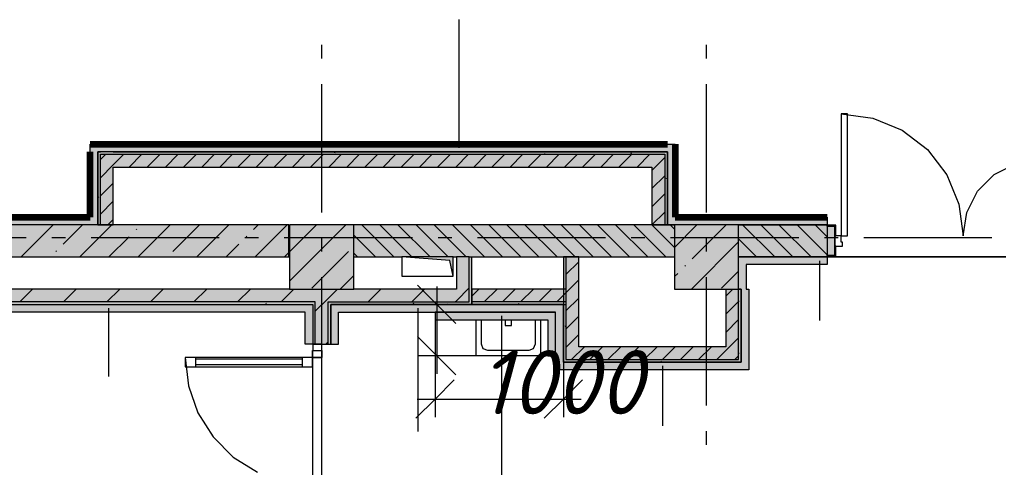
# Model space of a CAD drawing. Header units: millimetres. Extents: x -537608 to 253996, y -217170 to 186033.
# Drawn here: x -317667 to -310036, y -50191 to -46701 of the extents above; entities that cross this region are included whole.
import ezdxf

# ---------------------------------------------------------------- set-up
doc = ezdxf.new("R2010")
doc.units = ezdxf.units.MM
doc.layers.add('16) Лак 1.6м', color=160, linetype='Continuous', lineweight=90)
doc.layers.add('PDF _Геометрия', color=7, linetype='Continuous')
doc.layers.add('PDF _Текст', color=7, linetype='Continuous')
doc.layers.add('PDF _Сплошная заливка', color=7, linetype='Continuous', true_color=0xffffff)
doc.styles.add('PDF ISOCPEUR Italic', font='isocpeui.ttf')

msp = doc.modelspace()

# ---------------------------------------------------------------- hatches: boundary and pattern name
at = {"layer": 'PDF _Сплошная заливка', "true_color": 0xff7d7d, "transparency": 33554559}
for points in [[(-316392.4345, -47730.6682), (-312616.8543, -47730.6682), (-312616.8543, -47670.6675), (-317116.8563, -47670.6675), (-317116.8563, -47730.6682), (-316936.8564, -47730.6682)], [(-312616.8543, -48240.6687), (-312556.8558, -48240.6687), (-312556.8558, -47670.6675), (-312616.8543, -47670.6675), (-312616.8543, -48160.7489)], [(-312001.3591, -48800.6672), (-312001.3591, -48550.6683), (-312061.362, -48550.6683), (-312061.362, -48800.6672), (-312041.361, -48800.6672)], [(-315381.3598, -48980.6693), (-315381.3598, -48920.6686), (-318491.3627, -48920.6686), (-318491.3627, -48980.6693), (-315441.3626, -48980.6693)], [(-313427.5235, -48980.6693), (-313427.5235, -48920.6686), (-315241.3617, -48920.6686), (-315241.3617, -48980.6693), (-313487.5263, -48980.6693)], [(-313487.5263, -49430.669), (-313427.5235, -49430.669), (-313427.5235, -48980.6693), (-313487.5263, -48980.6693), (-313487.5263, -49320.6682)], [(-311981.3581, -49430.669), (-311981.3581, -49370.6684), (-313427.5235, -49370.6684), (-313427.5235, -49430.669), (-312202.5441, -49430.669)]]:
    msp.add_hatch(color=11, dxfattribs=at).paths.add_polyline_path(points)
at = {"layer": 'PDF _Сплошная заливка', "transparency": 33554559}
for points in [[(-312636.8553, -47750.667), (-312616.8543, -47750.667), (-312616.8543, -47730.6682), (-317036.8569, -47730.6682), (-317036.8569, -47750.667), (-313040.5213, -47750.667)], [(-312636.8553, -47850.6674), (-312636.8553, -47750.667), (-316936.8564, -47750.667), (-316936.8564, -47850.6674), (-312736.8557, -47850.6674)], [(-312636.8553, -48300.6672), (-312616.8543, -48300.6672), (-312616.8543, -47750.667), (-312636.8553, -47750.667), (-312636.8553, -48160.7489)], [(-315554.4573, -48900.6676), (-315361.3588, -48900.6676), (-315361.3588, -48800.6672), (-318471.3618, -48800.6672), (-318471.3618, -48900.6676), (-316392.4345, -48900.6676)], [(-314261.3627, -48900.6676), (-314261.3627, -48800.6672), (-315261.3627, -48800.6672), (-315261.3627, -48900.6676), (-314716.4758, -48900.6676)], [(-313406.7475, -48900.6676), (-313406.7475, -48800.6672), (-314141.3614, -48800.6672), (-314141.3614, -48900.6676), (-313878.4985, -48900.6676)], [(-315381.3598, -48920.6686), (-315381.3598, -48900.6676), (-318491.3627, -48900.6676), (-318491.3627, -48920.6686), (-315554.4573, -48920.6686)], [(-314161.3623, -48920.6686), (-314161.3623, -48900.6676), (-315241.3617, -48900.6676), (-315241.3617, -48920.6686), (-314261.3627, -48920.6686)], [(-313406.7475, -48920.6686), (-313406.7475, -48900.6676), (-314141.3614, -48900.6676), (-314141.3614, -48920.6686), (-313878.4985, -48920.6686)], [(-312041.361, -49370.6684), (-312041.361, -49350.6674), (-313427.5235, -49350.6674), (-313427.5235, -49370.6684), (-312202.5441, -49370.6684)]]:
    msp.add_hatch(color=256, dxfattribs=at).paths.add_polyline_path(points)
at = {"layer": 'PDF _Сплошная заливка', "true_color": 0xff7d7d, "transparency": 33554559}
h = msp.add_hatch(color=11, dxfattribs=at)
h.paths.add_polyline_path([(-318068.389, -48300.6672), (-317116.8563, -48300.6672), (-317116.8563, -48240.6687), (-319155.3597, -48240.6687), (-319155.3597, -48300.6672), (-318906.3662, -48300.6672)], flags=0)
h.paths.add_polyline_path([(-322051.3633, -48300.6672), (-320355.3605, -48300.6672), (-320355.3605, -48240.6687), (-322051.3633, -48240.6687)], flags=0)
h.paths.add_polyline_path([(-324061.3615, -48300.6672), (-323811.3648, -48300.6672), (-323811.3648, -48240.6687), (-327221.3647, -48240.6687), (-327221.3647, -48300.6672), (-324561.3637, -48300.6672)], flags=0)
at = {"layer": 'PDF _Сплошная заливка', "transparency": 33554559}
h = msp.add_hatch(color=256, dxfattribs=at)
h.paths.add_polyline_path([(-315566.3589, -48550.6683), (-315566.3589, -48300.6672), (-319155.3597, -48300.6672), (-319155.3597, -48550.6683), (-316392.4345, -48550.6683)], flags=0)
h.paths.add_polyline_path([(-320355.3605, -48550.6683), (-320355.3605, -48300.6672), (-321061.3616, -48302.5188), (-321061.3616, -48550.6683), (-320390.5269, -48550.6683)], flags=0)
h = msp.add_hatch(color=256, dxfattribs=at)
h.paths.add_polyline_path([(-288031.3548, -48550.6683), (-286641.3537, -48550.6683), (-286641.3537, -48300.6672), (-290511.3559, -48300.6672), (-290511.3559, -48550.6683), (-289577.1352, -48550.6683)], flags=0)
h.paths.add_polyline_path([(-285021.3545, -48550.6683), (-284761.353, -48550.6683), (-284761.353, -48300.6672), (-285021.3545, -48300.6672), (-285021.3545, -48465.6675)], flags=0)
h.paths.add_polyline_path([(-285761.3529, -48550.6683), (-285721.3531, -48550.6683), (-285721.3531, -48300.6672), (-285941.3549, -48300.6672), (-285941.3549, -48550.6683), (-285861.3533, -48550.6683)], flags=0)
h.paths.add_polyline_path([(-291131.3551, -48550.6683), (-291011.3559, -48550.6683), (-291011.3559, -48300.6672), (-291499.3554, -48302.6673), (-291499.3554, -48550.6683), (-291253.0918, -48550.6683)], flags=0)
h.paths.add_polyline_path([(-293451.3552, -48550.6683), (-293263.3549, -48548.6682), (-293263.3549, -48300.6672), (-293511.3558, -48302.6673), (-293511.3558, -48550.6683)], flags=0)
h.paths.add_polyline_path([(-294061.3539, -48550.6683), (-294011.358, -48550.6683), (-294011.358, -48300.6672), (-294061.3539, -48300.6672), (-294061.3539, -48454.5152)], flags=0)
h.paths.add_polyline_path([(-296280.9595, -48550.6683), (-294561.356, -48550.6683), (-294561.356, -48300.6672), (-297061.3581, -48300.6672), (-297061.3581, -48550.6683)], flags=0)
h.paths.add_polyline_path([(-297561.3559, -48550.6683), (-297561.3559, -48300.6672), (-300509.3577, -48302.6673), (-300509.3577, -48550.6683), (-299632.8727, -48550.6683)], flags=0)
h.paths.add_polyline_path([(-302273.3594, -48550.6683), (-302273.3594, -48548.6682), (-302273.3594, -48300.6672), (-303061.3579, -48300.6672), (-303061.3579, -48550.6683), (-302984.786, -48550.6683)], flags=0)
h.paths.add_polyline_path([(-303561.3601, -48550.6683), (-303561.3601, -48300.6672), (-306061.3579, -48300.6672), (-306061.3579, -48550.6683)], flags=0)
h.paths.add_polyline_path([(-307561.36, -48550.6683), (-306561.36, -48550.6683), (-306561.36, -48300.6672), (-309609.3578, -48302.6673), (-309605.3576, -48550.6683), (-308012.6536, -48550.6683)], flags=0)
h.paths.add_polyline_path([(-312001.3591, -48550.6683), (-311373.3595, -48548.6682), (-311373.3595, -48300.6672), (-312061.362, -48302.6673), (-312061.362, -48550.6683)], flags=0)
h.paths.add_polyline_path([(-312561.3598, -48550.6683), (-312561.3598, -48300.6672), (-315061.3619, -48300.6672), (-315061.3619, -48550.6683), (-313040.5213, -48550.6683)], flags=0)
at = {"layer": 'PDF _Сплошная заливка', "true_color": 0xff7d7d, "transparency": 33554559}
h = msp.add_hatch(color=11, dxfattribs=at)
h.paths.add_polyline_path([(-284761.353, -48300.6672), (-284411.3535, -48300.6672), (-284411.3535, -48240.6687), (-285021.3545, -48240.6687), (-285021.3545, -48300.6672)], flags=0)
h.paths.add_polyline_path([(-286641.3537, -48300.6672), (-286641.3537, -48240.6687), (-291501.3555, -48240.6687), (-291501.3555, -48300.6672), (-287901.1786, -48300.6672)], flags=0)
h.paths.add_polyline_path([(-285941.3549, -48300.6672), (-285721.3531, -48300.6672), (-285721.3531, -48240.6687), (-285941.3549, -48240.6687)], flags=0)
h.paths.add_polyline_path([(-294061.3539, -48300.6672), (-293261.3548, -48300.6672), (-293261.3548, -48240.6687), (-300511.3557, -48240.6687), (-300511.3557, -48300.6672), (-294561.356, -48300.6672)], flags=0)
h.paths.add_polyline_path([(-303561.3601, -48300.6672), (-302271.3572, -48300.6672), (-302271.3572, -48240.6687), (-309611.3601, -48240.6687), (-309611.3601, -48300.6672), (-306061.3579, -48300.6672)], flags=0)
h.paths.add_polyline_path([(-311371.3616, -48300.6672), (-311371.3616, -48240.6687), (-312616.8543, -48240.6687), (-312616.8543, -48300.6672), (-312061.362, -48300.6672)], flags=0)
at = {"layer": 'PDF _Сплошная заливка', "true_color": 0xf4f4f4, "transparency": 33554559}
msp.add_hatch(color=7, dxfattribs=at).paths.add_polyline_path([(-311311.3587, -48540.6678), (-311311.3587, -48310.6677), (-311371.3616, -48310.6677), (-311371.3616, -48540.6678), (-311364.5669, -48540.6678)])
at = {"layer": 'PDF _Сплошная заливка', "transparency": 33554559}
h = msp.add_hatch(color=256, dxfattribs=at)
h.paths.add_polyline_path([(-315381.3598, -55790.6686), (-315261.3627, -55790.6686), (-315261.3627, -55770.672), (-315361.3588, -55770.672), (-315361.3588, -50430.669), (-315381.3598, -50430.669), (-315381.3598, -55280.5864)], flags=0)
h.paths.add_polyline_path([(-315361.3588, -49230.6682), (-315361.3588, -48900.6676), (-315381.3598, -48900.6676), (-315381.3598, -49230.6682)], flags=0)
at = {"layer": 'PDF _Сплошная заливка', "true_color": 0xff7d7d, "transparency": 33554559}
h = msp.add_hatch(color=11, dxfattribs=at)
h.paths.add_polyline_path([(-315441.3626, -55800.6713), (-315381.3598, -55800.6713), (-315381.3598, -50430.669), (-315441.3626, -50430.669), (-315441.3626, -55740.6684)], flags=0)
h.paths.add_polyline_path([(-315381.3598, -49230.6682), (-315381.3598, -48980.6693), (-315441.3626, -48980.6693), (-315441.3626, -49230.6682)], flags=0)
at = {"layer": 'PDF _Сплошная заливка', "true_color": 0xbce362, "transparency": 33554559}
msp.add_hatch(color=63, dxfattribs=at).paths.add_polyline_path([(-313547.5249, -49040.6678), (-313487.5263, -49040.6678), (-313487.5263, -48980.6693), (-314427.5235, -48980.6693), (-314427.5235, -49040.6678), (-313878.4985, -49040.6678)])

# ---------------------------------------------------------------- linework, layer by layer
at = {"layer": '16) Лак 1.6м'}
for p, q in [((-317116.8563, -47670.6675), (-312616.8543, -47670.6675)), ((-312556.8558, -47670.6675), (-312556.8558, -48240.6687)), ((-317116.8563, -48240.6687), (-317116.8563, -47730.6682)), ((-319155.3597, -48240.6687), (-317116.8563, -48240.6687)), ((-312556.8558, -48240.6687), (-311371.3616, -48240.6687))]:
    msp.add_line(p, q, dxfattribs=at)
at = {"layer": 'PDF _Геометрия', "lineweight": 9}
for p, q in [((-314238.6749, -47700.669), (-314238.6749, -46700.6669)), ((-311261.3585, -47435.6683), (-311261.3585, -48385.668)), ((-311211.3583, -47435.6683), (-311261.3585, -47435.6683)), ((-311261.3585, -47435.6683), (-311015.4825, -47468.0379)), ((-311211.3583, -48385.668), (-311211.3583, -47435.6683)), ((-311015.4825, -47468.0379), (-310786.3608, -47562.9444)), ((-310786.3608, -47562.9444), (-310589.6066, -47713.9161)), ((-317116.8563, -47730.6682), (-317116.8563, -47670.6675)), ((-312616.8543, -47670.6675), (-312556.8558, -47670.6675)), ((-317056.8535, -47730.6682), (-317056.8535, -48300.6672)), ((-317036.8569, -47730.6682), (-317056.8535, -47730.6682)), ((-317056.8535, -48300.6672), (-317056.8535, -47730.6682)), ((-317056.8535, -47730.6682), (-317036.8569, -47730.6682)), ((-316936.8564, -47730.6682), (-317036.8569, -47730.6682)), ((-317036.8569, -47792.1889), (-316995.335, -47750.667)), ((-317036.8569, -48300.6672), (-317036.8569, -47750.667)), ((-317036.8569, -47750.667), (-316936.8564, -47750.667)), ((-316936.8564, -47730.6682), (-312616.8543, -47730.6682)), ((-312616.8543, -47730.6682), (-316936.8564, -47730.6682)), ((-316936.8564, -47833.6096), (-316853.9117, -47750.667)), ((-316936.8564, -47750.667), (-312636.8553, -47750.667)), ((-316812.4932, -47850.6674), (-316712.4927, -47750.667)), ((-316671.0699, -47850.6674), (-316571.0695, -47750.667)), ((-316529.6467, -47850.6674), (-316429.6462, -47750.667)), ((-316388.2277, -47850.6674), (-316288.2273, -47750.667)), ((-316246.8044, -47850.6674), (-316146.804, -47750.667)), ((-316105.3854, -47850.6674), (-316005.385, -47750.667)), ((-315963.9622, -47850.6674), (-315863.9618, -47750.667)), ((-315822.5432, -47850.6674), (-315722.5428, -47750.667)), ((-315681.1199, -47850.6674), (-315581.1195, -47750.667)), ((-315539.6966, -47850.6674), (-315439.7006, -47750.667)), ((-315398.2777, -47850.6674), (-315298.2773, -47750.667)), ((-315256.8544, -47850.6674), (-315156.854, -47750.667)), ((-315115.4354, -47850.6674), (-315015.4351, -47750.667)), ((-314974.0122, -47850.6674), (-314874.0118, -47750.667)), ((-314832.5932, -47850.6674), (-314732.5928, -47750.667)), ((-314691.1699, -47850.6674), (-314591.1695, -47750.667)), ((-314549.7509, -47850.6674), (-314449.7506, -47750.667)), ((-314408.3277, -47850.6674), (-314308.3273, -47750.667)), ((-314266.9044, -47850.6674), (-314166.904, -47750.667)), ((-314125.4854, -47850.6674), (-314025.485, -47750.667)), ((-313984.0622, -47850.6674), (-313884.0618, -47750.667)), ((-313842.6432, -47850.6674), (-313742.6428, -47750.667)), ((-313701.2199, -47850.6674), (-313601.2195, -47750.667)), ((-313559.801, -47850.6674), (-313459.8005, -47750.667)), ((-313418.3777, -47850.6674), (-313318.3773, -47750.667)), ((-313276.9545, -47850.6674), (-313176.9583, -47750.667)), ((-313135.5355, -47850.6674), (-313035.535, -47750.667)), ((-312994.1122, -47850.6674), (-312894.1118, -47750.667)), ((-312852.6933, -47850.6674), (-312752.6928, -47750.667)), ((-312636.8553, -47750.667), (-312636.8553, -47850.6674)), ((-312616.8543, -47730.6682), (-312616.8543, -48240.6687)), ((-312616.8543, -47750.667), (-312616.8543, -47730.6682)), ((-312616.8543, -47850.6674), (-312616.8543, -47750.667)), ((-310589.6066, -47713.9161), (-310438.6372, -47910.6681)), ((-317036.8569, -47933.61), (-316936.8564, -47833.6096)), ((-312711.27, -47850.6674), (-312636.8553, -47776.2506)), ((-310068.1524, -47908.3472), (-309903.6796, -47824.5456)), ((-316936.8564, -48300.6672), (-316936.8564, -47850.6674)), ((-316936.8564, -47850.6674), (-312736.8557, -47850.6674)), ((-312736.8557, -47876.251), (-312711.27, -47850.6674)), ((-312736.8557, -47850.6674), (-312736.8557, -48300.6672)), ((-312736.8557, -48017.6722), (-312636.8553, -47917.6717)), ((-312636.8553, -47850.6674), (-312636.8553, -48300.6672)), ((-312616.8543, -48300.6672), (-312616.8543, -47850.6674)), ((-310438.6372, -47910.6681), (-310343.7306, -48139.7898)), ((-310198.6817, -48038.8744), (-310068.1524, -47908.3472)), ((-317036.8569, -48075.0311), (-316936.8564, -47975.0329)), ((-312736.8557, -48159.0933), (-312636.8553, -48059.095)), ((-310282.4834, -48203.3472), (-310198.6817, -48038.8744)), ((-317036.8569, -48216.4544), (-316936.8564, -48116.454)), ((-310343.7306, -48139.7898), (-310311.3587, -48385.668)), ((-312736.8557, -48300.5165), (-312636.8553, -48200.5161)), ((-310311.3587, -48385.668), (-310282.4834, -48203.3472)), ((-317116.8563, -48300.6672), (-319155.3597, -48300.6672)), ((-317116.8563, -48300.6672), (-319155.3597, -48300.6672)), ((-317653.997, -48550.6683), (-317403.9958, -48300.6672)), ((-317326.3776, -48451.148), (-317175.899, -48300.6672)), ((-317197.7988, -48550.6683), (-316947.8021, -48300.6672)), ((-317056.8535, -48300.6672), (-317116.8563, -48300.6672)), ((-315566.3589, -48300.6672), (-317056.8535, -48300.6672)), ((-317056.8535, -48300.6672), (-317036.8569, -48300.6672)), ((-317036.8569, -48300.6672), (-316936.8564, -48300.6672)), ((-316979.6486, -48300.6672), (-316936.8564, -48257.8751)), ((-316741.605, -48550.6683), (-316491.6039, -48300.6672)), ((-316471.0088, -48508.1733), (-316263.5027, -48300.6672)), ((-316285.4068, -48550.6683), (-316035.4058, -48300.6672)), ((-315843.7368, -48337.0995), (-315807.3089, -48300.6672)), ((-315829.2088, -48550.6683), (-315579.2077, -48300.6672)), ((-315566.3589, -48550.6683), (-315566.3589, -48300.6672)), ((-315561.3597, -48739.0174), (-315123.0139, -48300.6672)), ((-315561.3597, -48510.9183), (-315351.1107, -48300.6672)), ((-315061.3619, -48300.6672), (-315561.3597, -48300.6672)), ((-315561.3597, -48300.6672), (-315561.3597, -48800.6672)), ((-312616.8543, -48300.6672), (-315061.3619, -48300.6672)), ((-315061.3619, -48800.6672), (-315061.3619, -48300.6672)), ((-314749.5968, -48550.6683), (-314999.5979, -48300.6672)), ((-314608.1735, -48550.6683), (-314858.1746, -48300.6672)), ((-314466.7546, -48550.6683), (-314716.7514, -48300.6672)), ((-314325.3313, -48550.6683), (-314575.3324, -48300.6672)), ((-314183.9124, -48550.6683), (-314433.9091, -48300.6672)), ((-314042.4891, -48550.6683), (-314292.4901, -48300.6672)), ((-313901.0658, -48550.6683), (-314151.0669, -48300.6672)), ((-313759.6469, -48550.6683), (-314009.6479, -48300.6672)), ((-313618.2236, -48550.6683), (-313868.2246, -48300.6672)), ((-313476.8046, -48550.6683), (-313726.8057, -48300.6672)), ((-313335.3814, -48550.6683), (-313585.3824, -48300.6672)), ((-313193.9624, -48550.6683), (-313443.9591, -48300.6672)), ((-313052.5391, -48550.6683), (-313302.5401, -48300.6672)), ((-312911.1202, -48550.6683), (-313161.1169, -48300.6672)), ((-312769.6969, -48550.6683), (-313019.6979, -48300.6672)), ((-312628.2736, -48550.6683), (-312878.2746, -48300.6672)), ((-312561.3598, -48476.161), (-312736.8557, -48300.6672)), ((-312736.8557, -48300.6672), (-312636.8553, -48300.6672)), ((-312636.8553, -48300.6672), (-312616.8543, -48300.6672)), ((-312616.8543, -48240.6687), (-312616.8543, -48300.6672)), ((-312616.8543, -48300.6672), (-312561.3598, -48300.6672)), ((-312561.3598, -48300.6672), (-312616.8543, -48300.6672)), ((-312561.3598, -48334.7399), (-312595.4324, -48300.6672)), ((-312561.3598, -48476.1997), (-312385.8294, -48300.6672)), ((-312061.362, -48300.6672), (-312561.3598, -48300.6672)), ((-312561.3598, -48300.6672), (-312561.3598, -48800.6672)), ((-312422.2617, -48565.1986), (-312157.7325, -48300.6672)), ((-312061.362, -48800.6672), (-312061.362, -48300.6672)), ((-311371.3616, -48300.6672), (-312061.362, -48300.6672)), ((-312061.362, -48300.6672), (-311371.3616, -48300.6672)), ((-311779.7469, -48550.6683), (-312029.748, -48300.6672)), ((-311638.3236, -48550.6683), (-311888.3247, -48300.6672)), ((-311496.9047, -48550.6683), (-311746.9057, -48300.6672)), ((-311371.3616, -48534.7903), (-311605.4825, -48300.6672)), ((-311371.3616, -48393.3691), (-311464.0635, -48300.6672)), ((-311371.3616, -48240.6687), (-311371.3616, -48300.6672)), ((-316756.1331, -48337.0995), (-316751.3923, -48332.3587)), ((-311303.3584, -48302.6673), (-311373.3595, -48302.6673)), ((-311373.3595, -48302.6673), (-311373.3595, -48310.6677)), ((-311373.3595, -48310.6677), (-311311.3587, -48310.6677)), ((-311311.3587, -48310.6677), (-311371.3616, -48310.6677)), ((-311371.3616, -48310.6677), (-311371.3616, -48540.6678)), ((-311311.3587, -48310.6677), (-311311.3587, -48385.668)), ((-311311.3587, -48540.6678), (-311311.3587, -48310.6677)), ((-311303.3584, -48385.668), (-311303.3584, -48302.6673)), ((-316969.7019, -48550.6683), (-316813.1563, -48394.1248)), ((-316057.3056, -48550.6683), (-315957.7875, -48451.148)), ((-315900.7643, -48394.1248), (-315896.0235, -48389.3819)), ((-314891.0158, -48550.6683), (-315061.3619, -48380.3243)), ((-312429.6334, -48800.6672), (-312061.362, -48432.3958)), ((-311921.1702, -48550.6683), (-312061.362, -48410.4765)), ((-311261.3585, -48385.668), (-311311.3587, -48385.668)), ((-311311.3587, -48385.668), (-311311.3587, -48465.6675)), ((-311311.3587, -48385.668), (-311303.3584, -48385.668)), ((-311261.3585, -48385.668), (-311211.3583, -48385.668)), ((-311261.3585, -48435.6682), (-311261.3585, -48385.668)), ((-311251.3602, -48435.6682), (-311261.3585, -48435.6682)), ((-311251.3602, -48465.6675), (-311251.3602, -48435.6682)), ((-317383.405, -48508.1733), (-317378.6642, -48503.4325)), ((-315601.1118, -48550.6683), (-315566.3589, -48515.9196)), ((-315387.5431, -48793.2977), (-315102.4187, -48508.1733)), ((-315032.439, -48550.6683), (-315061.3619, -48521.7455)), ((-311311.3587, -48465.6675), (-311251.3602, -48465.6675)), ((-311303.3584, -48465.6675), (-311311.3587, -48465.6675)), ((-311311.3587, -48465.6675), (-311311.3587, -48540.6678)), ((-311303.3584, -48548.6682), (-311303.3584, -48465.6675)), ((-317973.4006, -48550.6683), (-315566.3589, -48550.6683)), ((-315061.3619, -48550.6683), (-314685.3613, -48550.6683)), ((-314285.3596, -48550.6683), (-314261.3627, -48550.6683)), ((-314261.3627, -48552.2292), (-314259.7997, -48550.6683)), ((-314261.3627, -48550.6683), (-314261.3627, -48800.6672)), ((-314161.3623, -48550.6683), (-314261.3627, -48550.6683)), ((-314161.3623, -48900.6676), (-314161.3623, -48550.6683)), ((-314161.3623, -48550.6683), (-314141.3614, -48550.6683)), ((-314141.3614, -48920.6686), (-314141.3614, -48550.6683)), ((-314141.3614, -48550.6683), (-312561.3598, -48550.6683)), ((-313407.5226, -48550.6683), (-313427.5235, -48550.6683)), ((-313427.5235, -48550.6683), (-313427.5235, -49250.6691)), ((-313407.5226, -48550.6683), (-313407.5226, -49250.6691)), ((-313307.5264, -48550.6683), (-313407.5226, -48550.6683)), ((-313407.5226, -48688.3432), (-313307.5264, -48588.3428)), ((-313307.5264, -49250.6691), (-313307.5264, -48550.6683)), ((-312001.3591, -48550.6683), (-312061.362, -48550.6683)), ((-312061.362, -48550.6683), (-312001.3591, -48550.6683)), ((-311371.3616, -48550.6683), (-312001.3591, -48550.6683)), ((-312001.3591, -48550.6683), (-311371.3616, -48550.6683)), ((-311431.9026, -48580.6676), (-311431.9026, -49046.8188)), ((-311373.3595, -48540.6678), (-311373.3595, -48548.6682)), ((-311311.3587, -48540.6678), (-311373.3595, -48540.6678)), ((-311373.3595, -48548.6682), (-311303.3584, -48548.6682)), ((-311371.3616, -48540.6678), (-311311.3587, -48540.6678)), ((-311371.3616, -48550.6683), (-311371.3616, -48610.669)), ((-312561.3598, -48704.2988), (-312536.308, -48679.2471)), ((-312479.2849, -48622.2239), (-312474.544, -48617.4809)), ((-312194.1605, -48793.2977), (-312061.362, -48660.4948)), ((-311371.3616, -48610.669), (-312001.3591, -48610.669)), ((-312001.3591, -48610.669), (-312001.3591, -48800.6672)), ((-315166.8136, -48800.6672), (-315061.3619, -48695.2133)), ((-313407.5226, -48829.7643), (-313307.5264, -48729.7639)), ((-315561.3597, -48800.6672), (-318371.3614, -48800.6672)), ((-317664.5033, -48900.6676), (-317564.5029, -48800.6672)), ((-317325.0901, -48900.6676), (-317225.0897, -48800.6672)), ((-316985.6768, -48900.6676), (-316885.6807, -48800.6672)), ((-316646.2679, -48900.6676), (-316546.2674, -48800.6672)), ((-316306.8546, -48900.6676), (-316206.8542, -48800.6672)), ((-315967.4456, -48900.6676), (-315867.4452, -48800.6672)), ((-315628.0324, -48900.6676), (-315528.032, -48800.6672)), ((-315561.3597, -48800.6672), (-315061.3619, -48800.6672)), ((-315261.3627, -48873.4069), (-315188.623, -48800.6672)), ((-314261.3627, -48800.6672), (-315061.3619, -48800.6672)), ((-314949.2102, -48900.6676), (-314849.2097, -48800.6672)), ((-314609.8012, -48900.6676), (-314509.8007, -48800.6672)), ((-314414.4507, -48780.6684), (-314414.4507, -49460.6683)), ((-314261.3627, -48891.6403), (-314161.3623, -48791.6398)), ((-314141.3614, -48856.4933), (-314085.5352, -48800.6672)), ((-313406.7475, -48800.6672), (-314141.3614, -48800.6672)), ((-314141.3614, -48800.6672), (-314141.3614, -48900.6676)), ((-314044.1124, -48900.6676), (-313944.112, -48800.6672)), ((-313902.6934, -48900.6676), (-313802.693, -48800.6672)), ((-313761.2702, -48900.6676), (-313661.2697, -48800.6672)), ((-313619.8512, -48900.6676), (-313519.8508, -48800.6672)), ((-313478.4279, -48900.6676), (-313406.7475, -48828.985)), ((-313406.7475, -48900.6676), (-313406.7475, -48800.6672)), ((-312561.3598, -48800.6672), (-312061.362, -48800.6672)), ((-312161.3581, -48856.3921), (-312105.6353, -48800.6672)), ((-312161.3581, -48800.6672), (-312161.3581, -49250.6691)), ((-312061.362, -49250.6691), (-312061.362, -48800.6672)), ((-312061.362, -48800.6672), (-312041.361, -48800.6672)), ((-312041.361, -48800.6672), (-312061.362, -48800.6672)), ((-312041.361, -48800.6672), (-312041.361, -49370.6684)), ((-312041.361, -49250.6691), (-312041.361, -48800.6672)), ((-312001.3591, -48800.6672), (-311981.3581, -48800.6672)), ((-311981.3581, -48800.6672), (-311981.3581, -49370.6684)), ((-315381.3598, -48900.6676), (-318471.3618, -48900.6676)), ((-315361.3588, -48900.6676), (-315381.3598, -48900.6676)), ((-315361.3588, -48973.4074), (-315261.3627, -48873.4069)), ((-315361.3588, -49230.6682), (-315361.3588, -48900.6676)), ((-315261.3627, -49230.6682), (-315261.3627, -48900.6676)), ((-315261.3627, -48900.6676), (-315241.3617, -48900.6676)), ((-315241.3617, -48900.6676), (-314261.3627, -48900.6676)), ((-314270.3879, -48900.6676), (-314261.3627, -48891.6403)), ((-314261.3627, -48900.6676), (-314161.3623, -48900.6676)), ((-314141.3614, -48900.6676), (-314141.3614, -48920.6686)), ((-313406.7475, -48900.6676), (-314141.3614, -48900.6676)), ((-313407.5226, -48971.1855), (-313307.5264, -48871.1851)), ((-313406.7475, -48920.6686), (-313406.7475, -48900.6676)), ((-312161.3581, -48997.8132), (-312061.362, -48897.815)), ((-318491.3627, -48920.6686), (-315381.3598, -48920.6686)), ((-318491.3627, -48920.6686), (-315381.3598, -48920.6686)), ((-315441.3626, -48980.6693), (-318491.3627, -48980.6693)), ((-316974.0982, -48950.6678), (-316974.0982, -49483.5563)), ((-315441.3626, -49230.6682), (-315441.3626, -48980.6693)), ((-315381.3598, -48920.6686), (-315381.3598, -48980.6693)), ((-315381.3598, -48920.6686), (-315381.3598, -48980.6693)), ((-315381.3598, -48980.6693), (-315381.3598, -49230.6682)), ((-315381.3598, -48980.6693), (-315381.3598, -49230.6682)), ((-313427.5235, -48920.6686), (-315241.3617, -48920.6686)), ((-315241.3617, -48920.6686), (-315241.3617, -48980.6693)), ((-315241.3617, -48980.6693), (-315241.3617, -48920.6686)), ((-315241.3617, -48920.6686), (-314261.3627, -48920.6686)), ((-315241.3617, -48980.6693), (-315241.3617, -49230.6682)), ((-315241.3617, -49230.6682), (-315241.3617, -48980.6693)), ((-315181.3589, -49230.6682), (-315181.3589, -48980.6693)), ((-315181.3589, -48980.6693), (-313487.5263, -48980.6693)), ((-314561.5535, -48950.6678), (-314561.5535, -49910.2353)), ((-314414.4507, -48920.6686), (-314554.453, -48920.6686)), ((-313487.5263, -48980.6693), (-314427.5235, -48980.6693)), ((-314427.5235, -48980.6693), (-314427.5235, -49040.6678)), ((-314202.3201, -48920.6686), (-314414.4507, -48920.6686)), ((-314261.3627, -48920.6686), (-314161.3623, -48920.6686)), ((-314161.3623, -48920.6686), (-314141.3614, -48920.6686)), ((-314141.3614, -48920.6686), (-313406.7475, -48920.6686)), ((-313487.5263, -49040.6678), (-313487.5263, -48980.6693)), ((-313427.5235, -48980.6693), (-313427.5235, -48920.6686)), ((-313427.5235, -49370.6684), (-313427.5235, -48980.6693)), ((-314427.5235, -49040.6678), (-313547.5249, -49040.6678)), ((-314427.5235, -49040.6678), (-314427.5235, -49658.4344)), ((-313908.3945, -49010.6685), (-313908.3945, -50551.467)), ((-313547.5249, -49040.6678), (-313547.5249, -49320.6682)), ((-313487.5263, -49320.6682), (-313487.5263, -49040.6678)), ((-313487.5263, -49320.6682), (-313487.5263, -49040.6678)), ((-313407.5226, -49112.6066), (-313307.5264, -49012.6062)), ((-312161.3581, -49139.2365), (-312061.362, -49039.2361)), ((-315279.2107, -49230.6682), (-315261.3627, -49212.818)), ((-313404.1639, -49250.6691), (-313307.5264, -49154.0295)), ((-312131.3717, -49250.6691), (-312061.362, -49180.6572)), ((-315381.3598, -49230.6682), (-315441.3626, -49230.6682)), ((-315382.363, -49334.6688), (-315382.363, -49280.6684)), ((-315382.363, -49280.6684), (-315382.363, -49334.6688)), ((-315381.3598, -49230.6682), (-315381.3598, -49280.6684)), ((-315311.3629, -49230.6682), (-315381.3598, -49230.6682)), ((-315381.3598, -49230.6682), (-315361.3588, -49230.6682)), ((-315381.3598, -50380.6688), (-315381.3598, -49280.6684)), ((-315381.3598, -49280.6684), (-315311.3629, -49280.6684)), ((-315361.3588, -49230.6682), (-315261.3627, -49230.6682)), ((-315311.3629, -49280.6684), (-315311.3629, -49230.6682)), ((-315311.3629, -50380.6688), (-315311.3629, -49280.6684)), ((-315310.3597, -49334.6688), (-315310.3597, -49280.6684)), ((-315310.3597, -49280.6684), (-315310.3597, -49334.6688)), ((-315261.3627, -49230.6682), (-315241.3617, -49230.6682)), ((-315241.3617, -49230.6682), (-315181.3589, -49230.6682)), ((-313427.5235, -49250.6691), (-313427.5235, -49350.6674)), ((-313407.5226, -49254.0277), (-313404.1639, -49250.6691)), ((-313407.5226, -49250.6691), (-313407.5226, -49350.6674)), ((-313362.7411, -49350.6674), (-313262.7406, -49250.6691)), ((-312161.3581, -49250.6691), (-313307.5264, -49250.6691)), ((-313221.3221, -49350.6674), (-313121.3217, -49250.6691)), ((-313079.8989, -49350.6674), (-312979.8984, -49250.6691)), ((-312938.4799, -49350.6674), (-312838.4795, -49250.6691)), ((-312797.0566, -49350.6674), (-312697.0562, -49250.6691)), ((-312655.6377, -49350.6674), (-312555.6372, -49250.6691)), ((-312514.2144, -49350.6674), (-312414.214, -49250.6691)), ((-312372.7911, -49350.6674), (-312272.795, -49250.6691)), ((-312231.3722, -49350.6674), (-312131.3717, -49250.6691)), ((-312061.362, -49350.6674), (-312061.362, -49250.6691)), ((-312041.361, -49350.6674), (-312041.361, -49250.6691)), ((-315382.363, -49334.6688), (-316374.3627, -49334.6688)), ((-316374.3627, -49334.6688), (-316374.3627, -49406.6679)), ((-315382.363, -49334.6688), (-316374.3627, -49334.6688)), ((-316374.3627, -49334.6688), (-316374.3627, -49406.6679)), ((-315382.363, -49334.6688), (-316374.3627, -49334.6688)), ((-316374.3627, -49334.6688), (-316349.4917, -49555.409)), ((-316294.3632, -49334.6688), (-316294.3632, -49406.6679)), ((-316294.3632, -49344.6692), (-315462.3626, -49344.6692)), ((-315462.3626, -49334.6688), (-315462.3626, -49406.6679)), ((-315382.363, -49406.6679), (-315382.363, -49334.6688)), ((-315382.363, -49406.6679), (-315382.363, -49334.6688)), ((-315382.363, -49334.6688), (-315310.3597, -49334.6688)), ((-315310.3597, -49334.6688), (-315382.363, -49334.6688)), ((-314414.4507, -49320.6682), (-314554.453, -49320.6682)), ((-313547.5249, -49320.6682), (-314414.4507, -49320.6682)), ((-313547.5249, -49320.6682), (-313487.5263, -49320.6682)), ((-313487.5263, -49430.669), (-313487.5263, -49320.6682)), ((-313427.5235, -49350.6674), (-313427.5235, -49370.6684)), ((-313407.5226, -49350.6674), (-312061.362, -49350.6674)), ((-312089.9489, -49350.6674), (-312061.362, -49322.0783)), ((-312041.361, -49370.6684), (-312041.361, -49350.6674)), ((-316374.3627, -49406.6679), (-315382.363, -49406.6679)), ((-316374.3627, -49406.6679), (-315382.363, -49406.6679)), ((-316294.3632, -49388.6692), (-315462.3626, -49388.6692)), ((-313427.5235, -49430.669), (-313487.5263, -49430.669)), ((-312041.361, -49370.6684), (-313427.5235, -49370.6684)), ((-313427.5235, -49370.6684), (-312041.361, -49370.6684)), ((-313427.5235, -49370.6684), (-313427.5235, -49658.4344)), ((-311981.3581, -49430.669), (-313427.5235, -49430.669)), ((-312653.3254, -49400.6676), (-312653.3254, -49866.8188)), ((-311981.3581, -49370.6684), (-311981.3581, -49430.669)), ((-316349.4917, -49555.409), (-316276.1233, -49765.081)), ((-314567.5258, -49658.4344), (-313287.5255, -49658.4344)), ((-314427.5235, -49658.4344), (-314427.5235, -49798.4345)), ((-313427.5235, -49658.4344), (-313427.5235, -49798.4345)), ((-316276.1233, -49765.081), (-316157.9391, -49953.1695)), ((-316157.9391, -49953.1695), (-316000.8638, -50110.2448)), ((-316000.8638, -50110.2448), (-315812.7731, -50228.4291))]:
    msp.add_line(p, q, dxfattribs=at)
at = {"layer": 'PDF _Геометрия', "color": 253, "lineweight": 9, "true_color": 0xaaaaaa}
for p, q in [((-315311.3629, -47003.4993), (-315311.3629, -46897.6665)), ((-312311.3587, -47003.4993), (-312311.3587, -46897.6665)), ((-315311.3629, -48203.5001), (-315311.3629, -47203.5001)), ((-312311.3587, -48203.5001), (-312311.3587, -47203.5001)), ((-317615.2136, -48400.6676), (-318615.2136, -48400.6676)), ((-317309.3778, -48400.6676), (-317415.2128, -48400.6676)), ((-316109.377, -48400.6676), (-317109.377, -48400.6676)), ((-315803.5455, -48400.6676), (-315909.3804, -48400.6676)), ((-314603.5447, -48400.6676), (-315603.5446, -48400.6676)), ((-315311.3629, -48509.3337), (-315311.3629, -48403.5009)), ((-314297.7132, -48400.6676), (-314403.5439, -48400.6676)), ((-313097.7124, -48400.6676), (-314097.7124, -48400.6676)), ((-312791.8766, -48400.6676), (-312897.7115, -48400.6676)), ((-311591.8758, -48400.6676), (-312591.8757, -48400.6676)), ((-312311.3587, -48509.3337), (-312311.3587, -48403.5009)), ((-311286.0443, -48400.6676), (-311391.8793, -48400.6676)), ((-310086.0435, -48400.6676), (-311086.0434, -48400.6676)), ((-314285.3596, -48550.6683), (-314685.3613, -48550.6683)), ((-314685.3613, -48550.6683), (-314685.3613, -48700.6689)), ((-314312.8614, -48578.168), (-314685.3613, -48550.6683)), ((-314285.3596, -48700.6689), (-314312.8614, -48578.168)), ((-314285.3596, -48700.6689), (-314285.3596, -48550.6683)), ((-311721.3588, -48550.6683), (-311714.3616, -48550.6683)), ((-315311.3629, -49709.3345), (-315311.3629, -48709.3324)), ((-314685.3613, -48700.6689), (-314285.3596, -48700.6689)), ((-312311.3587, -49709.3345), (-312311.3587, -48709.3324)), ((-314106.8538, -49320.6682), (-314106.8538, -49040.6678)), ((-314066.8562, -49230.6682), (-314066.8562, -49040.6678)), ((-313881.8528, -49040.6678), (-313881.8528, -49085.6818)), ((-313831.8526, -49085.6818), (-313831.8526, -49040.6678)), ((-313646.8536, -49040.6678), (-313646.8536, -49230.6682)), ((-313606.856, -49040.6678), (-313606.856, -49320.6682)), ((-313881.8528, -49085.6818), (-313831.8526, -49085.6818)), ((-314052.2075, -49266.024), (-314066.8562, -49230.6682)), ((-314016.856, -49280.6684), (-314052.2075, -49266.024)), ((-313696.8538, -49280.6684), (-314016.856, -49280.6684)), ((-313661.4979, -49266.024), (-313696.8538, -49280.6684)), ((-313646.8536, -49230.6682), (-313661.4979, -49266.024)), ((-313606.856, -49320.6682), (-314106.8538, -49320.6682)), ((-315311.3629, -50015.166), (-315311.3629, -49909.3354)), ((-312311.3587, -50015.166), (-312311.3587, -49909.3354))]:
    msp.add_line(p, q, dxfattribs=at)
at = {"layer": 'PDF _Геометрия', "color": 8, "lineweight": 9, "true_color": 0x787878}
for p, q in [((-316027.5949, -47732.8449), (-316030.9449, -47738.6514)), ((-315357.3457, -47750.667), (-315358.1725, -47749.2332)), ((-315208.4775, -47736.492), (-315211.8275, -47742.2985)), ((-314981.6982, -47750.1029), (-314982.0255, -47750.667)), ((-314308.9258, -47737.7816), (-314312.2801, -47731.9751)), ((-313570.2428, -47743.7861), (-313573.5928, -47749.5927)), ((-313489.8084, -47734.1345), (-313491.8107, -47730.6682)), ((-312897.4704, -47744.0983), (-312900.8204, -47738.2918)), ((-312625.9484, -47937.0203), (-312629.3027, -47942.829)), ((-317049.9123, -48081.1498), (-317053.2624, -48086.9564)), ((-317041.7613, -48184.1106), (-317036.8569, -48184.1106)), ((-315740.3133, -48916.1473), (-315743.6675, -48910.3387)), ((-314596.2074, -48911.2085), (-314599.5574, -48917.015)), ((-312061.362, -48895.3111), (-312056.6556, -48895.3111)), ((-314329.8912, -48920.6686), (-314332.2078, -48916.6554)), ((-313777.0901, -48914.8556), (-313780.4401, -48920.6621)), ((-313408.1383, -49094.793), (-313411.4926, -49088.9865)), ((-313255.7392, -49358.7582), (-313259.0936, -49352.9495)), ((-312663.3969, -49368.7221), (-312666.7512, -49362.9156)), ((-312620.8933, -49350.6674), (-312622.9816, -49354.2865)), ((-312061.362, -49301.7113), (-312056.6556, -49301.7113))]:
    msp.add_line(p, q, dxfattribs=at)
at = {"layer": 'PDF _Геометрия', "color": 9, "lineweight": 9, "true_color": 0xc0c0c0}
for p, q in [((-311371.3616, -48550.6683), (-309611.3601, -48550.6683)), ((-309611.3601, -48550.6683), (-311371.3616, -48550.6683))]:
    msp.add_line(p, q, dxfattribs=at)
at = {"layer": 'PDF _Геометрия', "lineweight": 20}
for p, q in [((-314414.4507, -48920.6686), (-314564.4513, -48770.6679)), ((-314264.4544, -49070.6692), (-314414.4507, -48920.6686)), ((-314414.4507, -49320.6682), (-314564.4513, -49170.6675)), ((-314264.4544, -49470.6688), (-314414.4507, -49320.6682)), ((-314277.5228, -49508.4359), (-314427.5235, -49658.4344)), ((-313277.5228, -49508.4359), (-313427.5235, -49658.4344)), ((-314427.5235, -49658.4344), (-314577.5241, -49808.435)), ((-313427.5235, -49658.4344), (-313577.5242, -49808.435))]:
    msp.add_line(p, q, dxfattribs=at)
at = {"layer": 'PDF _Сплошная заливка', "color": 11, "lineweight": 35, "true_color": 0xff7d7d, "transparency": 33554559}
for points in [[(-317056.8535, -48300.6672), (-317056.8535, -47730.6682), (-317116.8563, -48300.6672), (-317116.8563, -47730.6682)], [(-312001.3591, -48610.669), (-311371.3616, -48610.669), (-312001.3591, -48550.6683), (-311371.3616, -48550.6683)], [(-312041.361, -49370.6684), (-311981.3581, -49370.6684), (-312041.361, -48800.6672), (-311981.3581, -48800.6672)], [(-315181.3589, -49230.6682), (-315181.3589, -48980.6693), (-315241.3617, -49230.6682), (-315241.3617, -48980.6693)]]:
    msp.add_solid(points, dxfattribs=at)
at = {"layer": 'PDF _Сплошная заливка', "lineweight": 35, "transparency": 33554559}
for points in [[(-317036.8569, -48300.6672), (-317036.8569, -47730.6682), (-317056.8535, -48300.6672), (-317056.8535, -47730.6682)], [(-316936.8564, -48300.6672), (-316936.8564, -47750.667), (-317036.8569, -48300.6672), (-317036.8569, -47750.667)], [(-312636.8553, -48300.6672), (-312636.8553, -47850.6674), (-312736.8557, -48300.6672), (-312736.8557, -47850.6674)], [(-315561.3597, -48800.6672), (-315061.3619, -48800.6672), (-315561.3597, -48300.6672), (-315061.3619, -48300.6672)], [(-312561.3598, -48800.6672), (-312061.362, -48800.6672), (-312561.3598, -48300.6672), (-312061.362, -48300.6672)], [(-314161.3623, -48900.6676), (-314161.3623, -48550.6683), (-314261.3627, -48900.6676), (-314261.3627, -48550.6683)], [(-314141.3614, -48920.6686), (-314141.3614, -48550.6683), (-314161.3623, -48920.6686), (-314161.3623, -48550.6683)], [(-313407.5226, -49350.6674), (-313407.5226, -48550.6683), (-313427.5235, -49350.6674), (-313427.5235, -48550.6683)], [(-313307.5264, -49250.6691), (-313307.5264, -48550.6683), (-313407.5226, -49250.6691), (-313407.5226, -48550.6683)], [(-315261.3627, -49230.6682), (-315261.3627, -48800.6672), (-315361.3588, -49230.6682), (-315361.3588, -48800.6672)], [(-312061.362, -49250.6691), (-312061.362, -48800.6672), (-312161.3581, -49250.6691), (-312161.3581, -48800.6672)], [(-312041.361, -49350.6674), (-312041.361, -48800.6672), (-312061.362, -49350.6674), (-312061.362, -48800.6672)], [(-315261.3627, -49230.6682), (-315241.3617, -49230.6682), (-315261.3627, -48900.6676), (-315241.3617, -48900.6676)], [(-313407.5226, -49350.6674), (-312061.362, -49350.6674), (-313407.5226, -49250.6691), (-312061.362, -49250.6691)]]:
    msp.add_solid(points, dxfattribs=at)
at = {"layer": 'PDF _Сплошная заливка', "color": 254, "lineweight": 35, "true_color": 0xe2e2e2, "transparency": 33554559}
msp.add_solid([(-314285.3596, -48700.6689), (-314285.3596, -48550.6683), (-314312.8614, -48578.168), (-314685.3613, -48550.6683)], dxfattribs=at)
at = {"layer": 'PDF _Сплошная заливка', "color": 63, "lineweight": 35, "true_color": 0xbce362, "transparency": 33554559}
msp.add_solid([(-313487.5263, -49320.6682), (-313487.5263, -49040.6678), (-313547.5249, -49320.6682), (-313547.5249, -49040.6678)], dxfattribs=at)

# ---------------------------------------------------------------- texts
at = {"layer": 'PDF _Текст', "insert": (-314091.0942, -49526.9179), "char_height": 500, "attachment_point": 4, "style": 'PDF ISOCPEUR Italic'}
msp.add_mtext('1000', dxfattribs=at)

doc.saveas('drawing.dxf')
